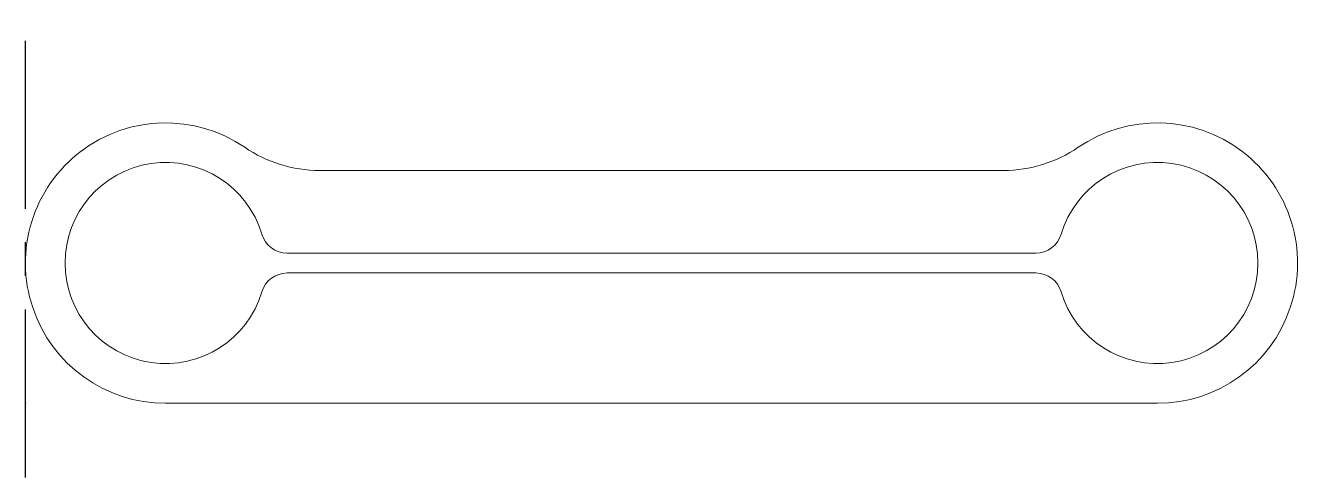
# Model space of a CAD drawing. Header units: millimetres. Extents: x 0 to 96.2, y -5.6 to 28.6.
import ezdxf

# ---------------------------------------------------------------- set-up
doc = ezdxf.new("R2010")
doc.units = ezdxf.units.MM
doc.header["$PDSIZE"] = -1
doc.linetypes.add('CENTERX2', pattern=[20.32, 12.7, -2.54, 2.54, -2.54])

msp = doc.modelspace()

# ---------------------------------------------------------------- linework, layer by layer
at = {"color": 7, "linetype": 'CENTERX2'}
msp.add_line((0, -5.612), (0, 28.56), dxfattribs=at)
at = {"color": 7, "linetype": 'Continuous', "lineweight": 15}
for p, q in [((22.234, 17.6), (73.966, 17.6)), ((19.798, 11.35), (76.402, 11.35)), ((76.402, 9.85), (19.798, 9.85)), ((85.6, 0), (10.6, 0))]:
    msp.add_line(p, q, dxfattribs=at)
for centre, radius, start, end in [((10.6, 10.6), 10.6, 55.61311, 270), ((85.6, 10.6), 10.6, 270, 124.38689), ((22.234, 27.6), 10, 235.61311, 270), ((73.966, 27.6), 10, 270, 304.38689), ((10.6, 10.6), 7.6, 16.64604, 343.35396), ((85.6, 10.6), 7.6, 196.64604, 163.35396), ((19.798, 13.35), 2, 196.64604, 270), ((76.402, 13.35), 2, 270, 343.35396), ((19.798, 7.85), 2, 90, 163.35396), ((76.402, 7.85), 2, 16.64604, 90)]:
    msp.add_arc(centre, radius, start, end, dxfattribs=at)
at = {"color": 7, "linetype": 'Continuous'}
msp.add_point((0, 0), dxfattribs=at)

doc.saveas('drawing.dxf')
